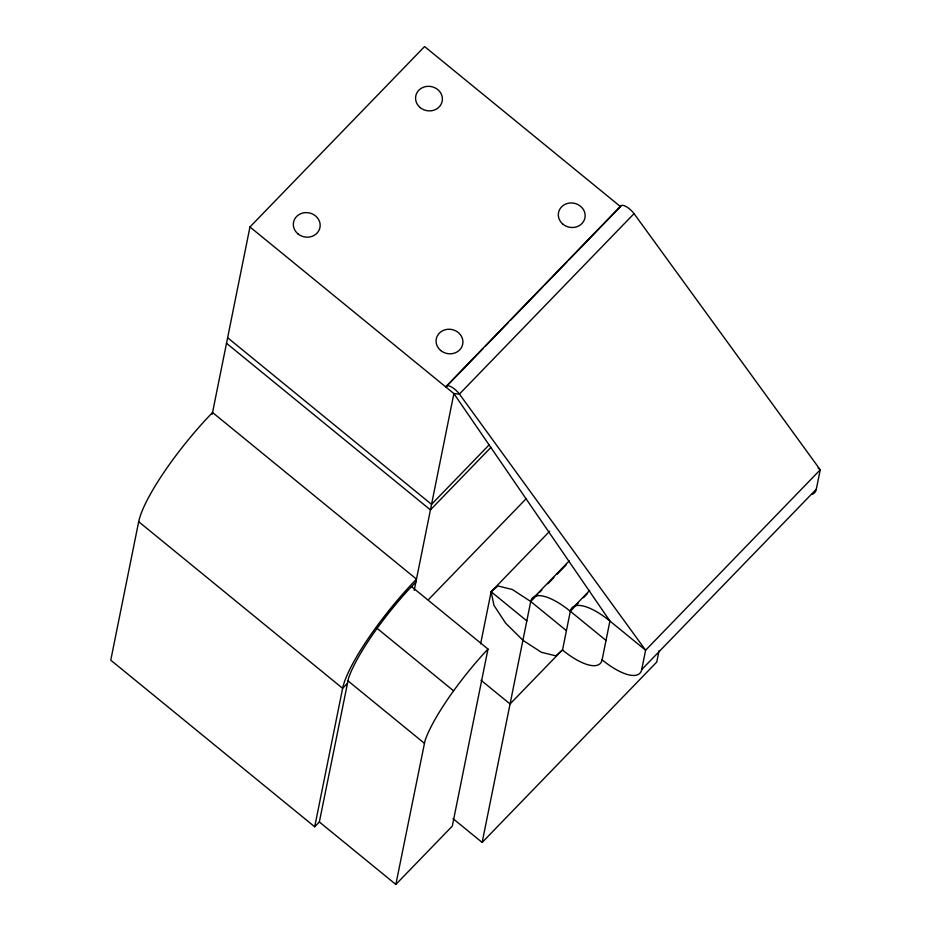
<?xml version="1.0" encoding="UTF-8"?>
<svg xmlns="http://www.w3.org/2000/svg" width="931" height="931" viewBox="0 0 931 931"><rect width="100%" height="100%" fill="white"/><g stroke="black" fill="none" stroke-linecap="round" stroke-linejoin="round"><path stroke-width="1.4" d="M314.701 826.786L342.62 688.323A101.025 21.32 -50.8 0 1 416.483 579.129L212.547 412.503A101.025 21.32 -50.8 0 0 138.684 521.697L110.766 660.172L314.701 826.786L319.356 821.968L348.531 678.199A94.275 19.888 -50.8 0 1 407.871 590.475L415.878 582.084M212.187 414.283L249.962 226.966L424.583 46.55L620.5 206.624A10.59 3.84 44.1 0 1 625.725 206.356A10.59 3.84 44.1 0 1 634.046 213.641L820.234 469.794L816.324 489.182A47.144 17.095 44.1 0 1 812.111 494.384M414.214 590.347L453.886 393.58L249.962 226.966M319.356 821.968L395.838 884.45L425.013 740.68A94.275 19.888 -50.8 0 1 484.353 652.957L487.995 649.07L411.514 586.588M480.629 643.833L491.137 591.732L549.674 531.252M487.995 649.07L452.291 826.123L395.838 884.45M453.013 818.64L482.153 842.439L530.728 601.507L537.792 594.211M566.42 630.659L530.728 601.507L512.364 589.521L497.864 585.948L491.137 591.732L493.954 605.336L505.591 623.095L522.908 640.272L541.283 652.259L555.772 655.831L562.51 650.047L570.331 611.283L578.395 602.939M602.101 659.823L609.921 621.047L453.886 393.58L459.425 394.057L645.614 650.21L641.703 669.587A47.144 17.095 44.1 0 1 602.101 659.823A47.144 17.095 44.1 0 1 562.51 650.047M659.055 650.722L656.774 662.022L482.153 842.439M446.182 386.342L620.802 205.926M483.224 348.45L445.879 387.028A10.59 3.84 44.1 0 1 451.104 386.761A10.59 3.84 44.1 0 1 459.425 394.057L634.046 213.641M485.249 346.355L508.454 322.37M510.479 320.287L542.773 286.923M544.798 284.828L567.002 261.89M569.027 259.807L620.5 206.624M489.089 444.913L431.553 504.346L227.618 337.732M490.998 447.322L430.436 509.885L226.501 343.271M347.275 683.505L342.62 688.323L138.684 521.697M428.295 599.808L526.201 498.655M534.941 596.306L569.26 560.846M539.817 592.116L541.83 590.033M547.894 583.772L553.945 577.523M556.971 574.392L566.06 565.001M574.543 606.081L589.684 590.44M583.446 597.725L587.484 593.547M562.557 649.745L510.072 703.976L481.071 680.282M641.703 669.587L816.324 489.182M818 467.967L820.234 469.794L645.614 650.21L609.921 621.047A47.144 17.095 44.1 0 0 570.331 611.283A47.144 17.095 44.1 0 0 530.728 601.507M570.331 611.283L606.011 640.435M491.137 591.732L526.818 620.896M377.102 628.344L453.583 690.825M347.833 680.736L424.315 743.217M440.759 350.545A13.465 12.231 11.4 0 0 462.695 344.226A13.465 12.231 11.4 0 0 445.03 329.795A13.465 12.231 11.4 0 0 440.759 350.545M562.999 224.255A13.465 12.231 11.4 0 0 584.924 217.935A13.465 12.231 11.4 0 0 567.27 203.505A13.465 12.231 11.4 0 0 562.999 224.255M420.242 107.624A13.465 12.231 11.4 0 0 442.178 101.304A13.465 12.231 11.4 0 0 424.513 86.874A13.465 12.231 11.4 0 0 420.242 107.624M298.013 233.914A13.465 12.231 11.4 0 0 319.938 227.595A13.465 12.231 11.4 0 0 302.272 213.164A13.465 12.231 11.4 0 0 298.013 233.914"/></g></svg>
